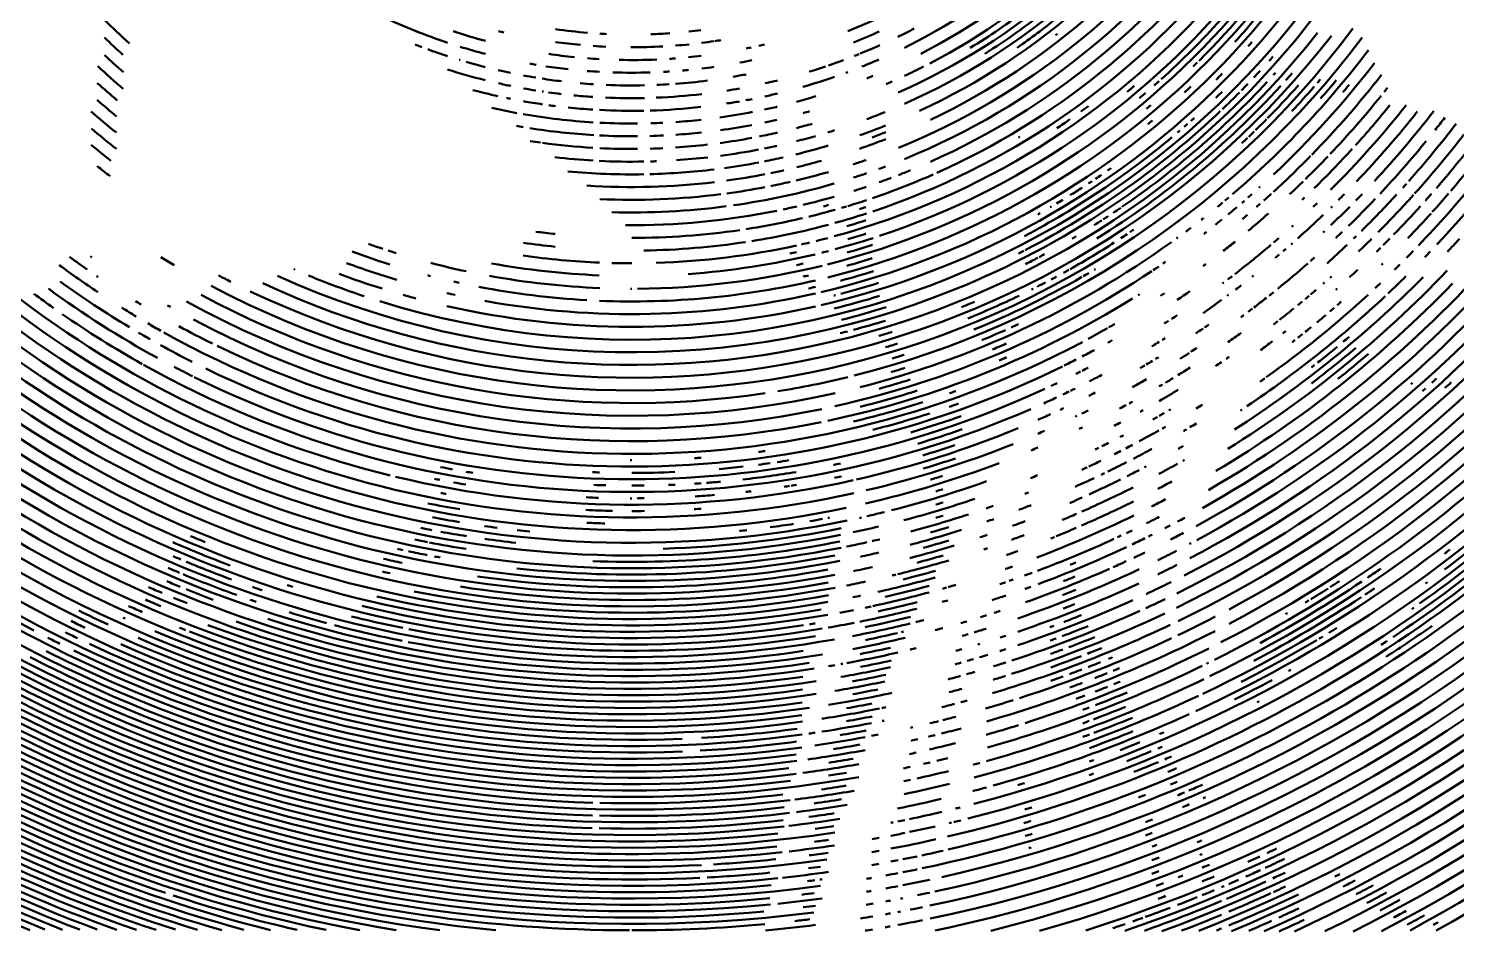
# Model space of a CAD drawing. Header units: millimetres. Extents: x -283 to 564, y -30 to 598.
# Drawn here: x 7.7 to 322.7, y -29.9 to 169.3 of the extents above; entities that cross this region are included whole.
import ezdxf

# ---------------------------------------------------------------- set-up
doc = ezdxf.new("R2010")
doc.units = ezdxf.units.MM
doc.layers.get('0').update_dxf_attribs({"lineweight": 50, "true_color": 0xffffff})

msp = doc.modelspace()

# ---------------------------------------------------------------- linework, layer by layer
for centre, radius, start, end in [((140.83, 287.84), 128.26, 291.8046, 360), ((140.83, 287.84), 145.08, 293.8983, 0.0011), ((140.83, 287.84), 136.67, 296.0967, 0.0061), ((140.83, 287.84), 147.89, 294.001, 0.0031), ((140.83, 287.84), 150.69, 294.8983, 0.0051), ((140.83, 287.84), 139.48, 297.1954, 359.997), ((140.83, 287.84), 142.28, 297.4996, 359.999), ((140.83, 287.84), 153.49, 295.404, 359.705), ((140.83, 287.84), 156.3, 292.1048, 357.6032), ((140.83, 287.84), 159.1, 292.1963, 357.2024), ((140.83, 287.84), 161.9, 294.0001, 354.2054), ((140.83, 287.84), 164.71, 294.1028, 352.4002), ((140.83, 287.84), 170.31, 285.1992, 351.2013), ((140.83, 287.84), 167.51, 288.4984, 351.0034), ((140.83, 287.84), 173.12, 288.4018, 351.0019), ((140.83, 287.84), 175.92, 284.2017, 347.2998), ((140.83, 287.84), 178.73, 284.0024, 346.5018), ((140.83, 287.84), 181.53, 283.2994, 344.8028), ((140.83, 287.84), 184.33, 283.1, 343.4004), ((140.83, 287.84), 187.14, 252.7028, 341.9981), ((140.83, 287.84), 189.94, 245.6996, 338.4023), ((140.83, 287.84), 177.32, 314.8985, 325.1994), ((140.83, 287.84), 174.52, 311.9981, 324.2014), ((140.83, 287.84), 180.13, 317.6031, 322.9018), ((140.83, 287.84), 143.68, 301.3054, 307.3036), ((140.83, 287.84), 146.48, 302.102, 308.7044), ((140.83, 287.84), 164.71, 225.001, 227.7035), ((140.83, 287.84), 128.26, 244.7034, 251.4961), ((140.83, 287.84), 149.29, 304.7003, 308.8968), ((140.83, 287.84), 167.51, 225.9988, 227.9012), ((140.83, 287.84), 198.35, 242.1023, 323.3012), ((140.83, 287.84), 195.55, 244.5006, 322.1017), ((140.83, 287.84), 192.74, 245.0022, 321.7024), ((140.83, 287.84), 125.46, 251.6956, 255.0975), ((140.83, 287.84), 122.65, 256.1036, 256.6967), ((140.83, 287.84), 119.85, 261.8973, 265.2993), ((140.83, 287.84), 119.85, 266.5979, 267.3029), ((140.83, 287.84), 119.85, 272.002, 274.0051), ((140.83, 287.84), 119.85, 275.9978, 277.2959), ((140.83, 287.84), 131.07, 291.8961, 294.6042), ((140.83, 287.84), 201.15, 284.1026, 323.2025), ((140.83, 287.84), 133.87, 296.005, 297.706), ((140.83, 287.84), 152.09, 307.9033, 308.1047), ((140.83, 287.84), 131.07, 248.5985, 249.3035), ((140.83, 287.84), 131.07, 249.8977, 251.9008), ((140.83, 287.84), 128.26, 252.8052, 255.4014), ((140.83, 287.84), 122.65, 262.1007, 264.697), ((140.83, 287.84), 122.65, 266.0061, 267.3042), ((140.83, 287.84), 122.65, 269.9008, 273.202), ((140.83, 287.84), 122.65, 274.4997, 275.8985), ((140.83, 287.84), 122.65, 277.1967, 278.506), ((140.83, 287.84), 122.65, 278.5951, 279.1994), ((140.83, 287.84), 125.46, 281.5957, 282.0992), ((140.83, 287.84), 125.46, 282.9048, 283.4979), ((140.83, 287.84), 133.87, 292.0994, 294.1025), ((140.83, 287.84), 332.92, 287.4998, 338.2994), ((140.83, 287.84), 338.53, 290.2008, 338.7008), ((140.83, 287.84), 341.33, 291.501, 339.1001), ((140.83, 287.84), 344.13, 292.5997, 339.298), ((140.83, 287.84), 203.96, 310.5033, 322.8017), ((140.83, 287.84), 182.93, 318.0019, 318.3991), ((140.83, 287.84), 346.94, 293.7012, 339.1993), ((140.83, 287.84), 360.95, 298.4003, 340.0992), ((140.83, 287.84), 173.12, 227.0999, 229.601), ((140.83, 287.84), 170.31, 226.9019, 228.7987), ((140.84, 287.83), 131.07, 253.0926, 253.1933), ((140.83, 287.84), 131.07, 253.8036, 255.706), ((140.83, 287.84), 128.26, 259.9004, 260.5047), ((140.83, 287.84), 128.26, 261.5004, 263.705), ((140.83, 287.84), 125.46, 261.5989, 264.1951), ((140.83, 287.84), 125.46, 265.5046, 266.702), ((140.83, 287.84), 125.46, 268.7053, 272.4989), ((140.83, 287.84), 125.46, 273.7969, 274.4012), ((140.83, 287.84), 125.46, 275.6994, 276.9975), ((140.83, 287.84), 128.26, 276.8981, 278.0955), ((140.83, 287.84), 128.26, 280.7035, 281.9009), ((140.83, 287.84), 133.87, 286.9969, 288.5972), ((140.83, 287.84), 133.87, 288.8992, 290.3987), ((140.83, 287.83), 133.87, 291.4967, 292.0002), ((140.83, 287.84), 136.67, 291.7996, 293.5005), ((140.83, 287.84), 142.28, 295.0044, 296.8956), ((140.83, 287.84), 321.71, 281.8012, 336.9988), ((140.83, 287.84), 327.31, 283.9986, 337.6015), ((140.83, 287.84), 330.12, 285.8024, 337.598), ((140.83, 287.84), 335.72, 288.9007, 338.3015), ((140.83, 287.84), 177.32, 314.2995, 314.7023), ((140.83, 287.84), 188.54, 318.2027, 318.6), ((140.83, 287.84), 206.76, 313.2022, 322.4008), ((140.83, 287.84), 349.74, 294.6992, 338.8992), ((140.83, 287.84), 352.54, 295.7, 339.0999), ((140.83, 287.84), 355.35, 296.6001, 339.4992), ((140.83, 287.84), 363.76, 299.1996, 340.0005), ((140.83, 287.84), 133.87, 252.3062, 255.9991), ((140.83, 287.84), 131.07, 257.0039, 258.2013), ((140.83, 287.84), 131.07, 259.4997, 260.6971), ((140.83, 287.84), 131.07, 261.3007, 263.2031), ((140.83, 287.84), 128.26, 265.5961, 266.8047), ((140.83, 287.84), 128.26, 268.1031, 271.796), ((140.83, 287.84), 128.26, 273.1059, 273.699), ((140.83, 287.84), 131.07, 274.204, 277.3038), ((140.83, 287.84), 128.26, 274.9961, 275.6004), ((140.83, 287.84), 131.07, 279.7985, 281.0966), ((140.83, 287.84), 133.87, 282.6998, 283.8972), ((140.83, 287.84), 136.67, 286.0029, 289.1027), ((140.84, 287.84), 136.67, 290.1961, 290.3976), ((140.83, 287.83), 139.48, 291.8031, 292.4074), ((140.83, 287.84), 142.28, 293.2029, 293.796), ((140.83, 287.84), 191.34, 304.4008, 317.1021), ((140.83, 287.84), 174.52, 311.2988, 311.8024), ((140.83, 287.84), 182.93, 314.8013, 315.4), ((140.83, 287.84), 188.54, 316.7025, 317.3012), ((140.83, 287.84), 191.34, 317.7011, 317.9025), ((140.83, 287.84), 194.14, 317.9993, 318.598), ((140.83, 287.84), 209.56, 315.6997, 322.1007), ((140.83, 287.84), 199.75, 319.2, 319.5021), ((140.83, 287.84), 202.56, 318.5984, 320.098), ((140.83, 287.84), 175.92, 227.902, 229.7988), ((140.83, 287.84), 136.67, 255.1057, 257.5005), ((140.83, 287.84), 133.87, 257.2971, 258.5057), ((140.83, 287.84), 133.87, 259.7029, 260.9003), ((140.84, 287.84), 133.87, 261.5026, 261.6033), ((140.83, 287.84), 133.87, 262.0969, 263.3055), ((140.83, 287.84), 133.87, 264.5035, 266.3052), ((140.83, 287.84), 131.07, 265.005, 266.3032), ((140.83, 287.84), 131.07, 267.5007, 271.2048), ((140.83, 287.84), 133.87, 272.3034, 276.6006), ((140.83, 287.84), 131.07, 272.4022, 273.5996), ((140.83, 287.84), 133.87, 278.9956, 280.2042), ((140.83, 287.84), 136.67, 282.3993, 283.5967), ((140.83, 287.84), 139.48, 285.0984, 286.9001), ((140.83, 287.84), 299.28, 284.5993, 334.0001), ((140.83, 287.84), 194.14, 301.9017, 317.5014), ((140.83, 287.84), 171.72, 309.5005, 310.1999), ((140.83, 287.84), 174.52, 309.8993, 310.498), ((140.83, 287.84), 180.13, 312.5998, 313.1985), ((140.83, 287.84), 296.47, 294.8031, 333.3994), ((140.83, 287.84), 293.67, 295.3997, 333.1008), ((140.83, 287.83), 185.73, 313.9041, 314.5028), ((140.83, 287.84), 188.54, 313.6983, 315.2985), ((140.83, 287.84), 188.54, 315.4995, 316.0982), ((140.83, 287.84), 196.95, 315.3995, 318.2979), ((140.83, 287.84), 199.75, 316.8003, 318.8985), ((140.83, 287.84), 212.37, 316.5019, 321.1012), ((140.83, 287.83), 205.36, 319.7987, 320.403), ((140.83, 287.84), 212.37, 321.4033, 321.6999), ((140.83, 287.84), 178.73, 228.6986, 230.5003), ((140.83, 287.84), 139.48, 257.2, 259.5053), ((140.83, 287.84), 136.67, 258.3075, 258.6991), ((140.83, 287.84), 136.67, 259.9064, 261.6969), ((140.83, 287.84), 136.67, 262.3012, 262.9055), ((140.83, 287.84), 136.67, 264.1026, 266.3966), ((140.83, 287.84), 136.67, 267.0013, 271.0971), ((140.83, 287.84), 133.87, 267.5026, 271.1955), ((140.83, 287.84), 136.67, 271.7014, 276.4014), ((140.83, 287.84), 136.67, 278.7968, 280.0054), ((140.83, 287.84), 136.67, 280.5966, 281.2009), ((140.83, 287.84), 139.48, 282.0991, 283.2965), ((140.83, 287.84), 313.29, 282.6008, 334.402), ((140.83, 287.84), 168.91, 305.9006, 306.6), ((140.83, 287.84), 177.32, 309.8007, 310.198), ((140.83, 287.84), 217.97, 315.0008, 321.6033), ((140.83, 287.84), 215.17, 317.9028, 321.0026), ((140.83, 287.84), 181.53, 228.902, 231.2017), ((140.83, 287.84), 139.48, 260.0986, 266.4996), ((140.83, 287.84), 139.48, 267.1039, 270.5059), ((140.83, 287.84), 139.48, 271.7025, 272.7992), ((140.83, 287.84), 139.48, 273.9971, 276.3024), ((140.83, 287.84), 139.48, 278.0035, 281.0025), ((140.83, 287.84), 142.28, 281.9003, 282.997), ((140.83, 287.84), 145.08, 284.4987, 285.8975), ((140.83, 287.84), 142.28, 285.4029, 285.996), ((140.83, 287.84), 147.89, 290.4986, 292.1996), ((140.83, 287.84), 316.1, 282.2, 334.0012), ((140.83, 287.84), 302.08, 284.1985, 333.0006), ((140.83, 287.84), 188.54, 297.399, 313.5023), ((140.83, 287.84), 168.91, 303.702, 304.8994), ((140.83, 287.83), 180.13, 309.1998, 309.6026), ((140.84, 287.84), 185.73, 310.9974, 311.2996), ((140.83, 287.83), 185.73, 311.6049, 311.9015), ((140.83, 287.84), 196.95, 314.3026, 315.2985), ((140.83, 287.84), 220.78, 316.4016, 321.7004), ((140.83, 287.84), 223.58, 317.1032, 322.3012), ((140.83, 287.84), 229.19, 318.3997, 322.501), ((140.83, 287.84), 226.39, 321.5035, 322.3987), ((140.83, 287.84), 184.33, 229.6983, 231.9028), ((140.83, 287.84), 142.28, 259.6982, 260.3025), ((140.83, 287.84), 142.28, 260.8952, 266.6024), ((140.83, 287.84), 142.28, 267.1059, 270.4967), ((140.83, 287.84), 142.28, 271.6045, 272.8019), ((140.83, 287.84), 142.28, 273.8984, 276.2037), ((140.83, 287.84), 145.08, 277.7056, 280.5033), ((140.83, 287.84), 142.28, 277.9051, 280.7028), ((140.83, 287.84), 145.08, 281.1964, 282.7967), ((140.83, 287.84), 147.89, 284.1983, 285.8992), ((140.83, 287.84), 147.89, 286.9958, 287.6001), ((140.83, 287.84), 153.49, 289.1033, 291.3974), ((140.83, 287.84), 150.69, 289.5043, 291.7984), ((140.83, 287.84), 152.09, 290.4008, 291.5982), ((140.83, 287.84), 318.9, 281.8999, 333.9976), ((140.83, 287.83), 166.11, 300.9033, 301.004), ((140.83, 287.84), 185.73, 297.7998, 309.9024), ((140.84, 287.84), 185.73, 310.3985, 310.5999), ((140.83, 287.84), 196.95, 313.0994, 313.5974), ((140.83, 287.84), 196.95, 313.6978, 314.2014), ((140.83, 287.84), 231.99, 318.0996, 322.3016), ((140.83, 287.84), 243.21, 316.8992, 324.5983), ((140.83, 287.84), 187.14, 230.4001, 232.1011), ((140.83, 287.84), 145.08, 261.098, 262.0045), ((140.83, 287.84), 145.08, 262.1953, 266.6044), ((140.83, 287.84), 145.08, 267.1977, 270.4989), ((140.83, 287.84), 145.08, 271.5951, 272.7029), ((140.83, 287.84), 145.08, 273.8001, 276.5977), ((140.83, 287.84), 147.89, 277.5959, 280.8971), ((140.83, 287.84), 147.89, 281.401, 282.4977), ((140.83, 287.84), 150.69, 283.8982, 286.6958), ((140.83, 287.84), 288.06, 296.4979, 330.0025), ((140.83, 287.84), 215.17, 314.4002, 317.6007), ((140.83, 287.84), 226.39, 316.8031, 320.703), ((140.83, 287.84), 234.8, 319.1034, 322.2032), ((140.83, 287.84), 189.94, 231.5991, 232.7013), ((140.83, 287.84), 147.89, 263.4059, 266.696), ((140.83, 287.84), 147.89, 267.1997, 271.0044), ((140.83, 287.84), 147.89, 271.5965, 272.1001), ((140.83, 287.84), 147.89, 273.8018, 276.4987), ((140.83, 287.84), 150.69, 277.7992, 280.6976), ((140.83, 287.84), 150.69, 281.2014, 282.8017), ((140.83, 287.84), 153.49, 283.6984, 285.8023), ((140.83, 287.84), 156.3, 288.1991, 289.2957), ((140.83, 287.84), 159.1, 290.0024, 290.5955), ((140.83, 287.84), 209.56, 312.4993, 315.5991), ((140.83, 287.84), 212.37, 314.3983, 316.3007), ((140.83, 287.84), 237.6, 319.5026, 321.1028), ((140.83, 287.84), 150.69, 264.6053, 270.9952), ((140.83, 287.84), 150.69, 271.4988, 276.9038), ((140.83, 287.84), 153.49, 277.8012, 281.0017), ((140.83, 287.84), 153.49, 281.5048, 282.6014), ((140.83, 287.84), 156.3, 281.3058, 282.906), ((140.83, 287.84), 156.3, 283.3985, 286.0955), ((140.83, 287.84), 159.1, 287.8993, 288.996), ((140.83, 287.84), 164.71, 288.7985, 293.8007), ((140.83, 287.84), 161.9, 289.7023, 290.6983), ((140.83, 287.84), 161.9, 291.3036, 292.2996), ((140.84, 287.84), 182.93, 303.3967, 303.6988), ((140.83, 287.84), 182.93, 304.0021, 304.5001), ((140.83, 287.83), 182.93, 304.9999, 305.3021), ((140.83, 287.84), 212.37, 313.0997, 314.202), ((140.83, 287.84), 240.4, 316.1979, 320.8028), ((140.83, 287.84), 153.49, 266.2972, 276.8052), ((140.83, 287.84), 156.3, 267.3959, 277.1989), ((140.83, 287.84), 156.3, 277.7025, 280.8023), ((140.83, 287.84), 159.1, 278.0962, 286.2989), ((140.83, 287.84), 161.9, 287.5988, 288.606), ((140.83, 287.84), 182.93, 301.8994, 302.901), ((140.83, 287.84), 206.76, 311.0981, 311.4002), ((140.83, 287.83), 206.76, 312.001, 312.1017), ((140.83, 287.84), 209.56, 311.6987, 312.303), ((140.83, 287.84), 220.78, 314.9018, 315.3998), ((140.83, 287.83), 223.58, 315.5985, 316.102), ((140.83, 287.84), 229.19, 314.6005, 317.3982), ((140.83, 287.84), 231.99, 315.2013, 317.999), ((140.83, 287.83), 229.19, 317.9024, 318.199), ((140.83, 287.84), 234.8, 318.2021, 318.7), ((140.83, 287.84), 237.6, 318.0032, 319.3013), ((140.83, 287.84), 159.1, 268.4051, 277.503), ((140.83, 287.84), 161.9, 281.903, 282.9997), ((140.83, 287.84), 161.9, 283.5031, 285.9986), ((140.83, 287.84), 164.71, 283.7009, 285.7991), ((140.83, 287.84), 163.31, 284.9992, 285.4021), ((140.84, 287.84), 164.71, 286.301, 286.6983), ((140.83, 287.84), 164.71, 286.801, 288.3006), ((140.83, 287.84), 166.11, 287.6029, 288.1009), ((140.84, 287.84), 182.93, 300.2975, 300.3982), ((140.83, 287.84), 182.93, 300.8012, 301.2992), ((140.83, 287.84), 191.34, 303.7015, 304.3002), ((140.83, 287.83), 203.96, 309.3009, 309.7037), ((140.83, 287.83), 203.96, 309.9007, 310.2029), ((140.83, 287.84), 206.76, 309.4979, 310.2029), ((140.83, 287.83), 206.76, 310.6012, 310.8026), ((140.83, 287.84), 209.56, 311.0997, 311.4019), ((140.83, 287.84), 215.17, 313.3984, 313.5998), ((140.83, 287.83), 217.97, 313.6026, 313.8992), ((140.82, 287.82), 220.78, 314.3022, 314.403), ((140.83, 287.84), 223.58, 313.6007, 315.1002), ((140.83, 287.84), 226.39, 314.3019, 316.4001), ((140.83, 287.84), 234.8, 315.7012, 317.7995), ((140.83, 287.84), 161.9, 269.5039, 281.3995), ((140.83, 287.84), 164.71, 278.7997, 283.2032), ((140.83, 287.84), 167.51, 279.0983, 285.0013), ((140.83, 287.84), 167.51, 285.4993, 288.0004), ((140.83, 287.84), 168.91, 286.3006, 287.8002), ((140.83, 287.84), 182.93, 299.3032, 299.499), ((140.83, 287.84), 191.34, 302.2023, 302.801), ((140.83, 287.84), 191.34, 302.9011, 303.2984), ((140.83, 287.83), 203.96, 308.0035, 308.1993), ((140.83, 287.84), 206.76, 308.5026, 309.0006), ((140.83, 287.83), 209.56, 309.9988, 310.4016), ((140.83, 287.84), 212.37, 309.7987, 311.399), ((140.83, 287.84), 220.78, 311.7018, 313.6993), ((140.83, 287.84), 237.6, 316.1006, 317.9023), ((140.83, 287.84), 164.71, 262.6014, 264.101), ((140.83, 287.84), 164.71, 269.9983, 278.3017), ((140.83, 287.84), 170.31, 283.8003, 284.7011), ((140.83, 287.84), 173.12, 284.9999, 287.8982), ((140.83, 287.84), 171.72, 286.1015, 287.5003), ((140.83, 287.83), 191.34, 300.5019, 300.8041), ((140.83, 287.84), 196.95, 303.2012, 303.6992), ((140.84, 287.84), 196.95, 303.899, 304.2012), ((140.83, 287.83), 203.96, 306.1016, 306.2023), ((140.83, 287.83), 203.96, 306.7997, 307.2026), ((140.83, 287.83), 206.76, 307.6028, 307.8042), ((140.83, 287.84), 217.97, 310.5017, 310.899), ((140.82, 287.83), 217.97, 311.9039, 312.0047), ((140.84, 287.84), 223.58, 313.0002, 313.1009), ((140.83, 287.84), 226.39, 313.3001, 313.7981), ((140.82, 287.83), 229.19, 314.0044, 314.2058), ((140.83, 287.84), 231.99, 313.7017, 314.7033), ((140.83, 287.84), 234.8, 314.9013, 315.3993), ((140.83, 287.84), 246.01, 317.0018, 317.9026), ((140.83, 287.84), 178.73, 249.7984, 252.6016), ((140.83, 287.84), 175.92, 250.7025, 251.7992), ((140.83, 287.84), 175.92, 252.2018, 252.8005), ((140.83, 287.84), 167.51, 261.8035, 264.1983), ((140.83, 287.84), 167.51, 270.9013, 278.6004), ((140.83, 287.84), 170.31, 271.7985, 282.3008), ((140.83, 287.84), 171.72, 281.7028, 282.2008), ((140.83, 287.84), 170.31, 282.6982, 283.3025), ((140.83, 287.84), 173.12, 283.9978, 284.5013), ((140.83, 287.84), 174.52, 285.801, 287.7034), ((140.83, 287.84), 203.96, 284.3005, 305.7025), ((140.84, 287.84), 188.54, 296.8997, 297.2969), ((140.83, 287.84), 196.95, 299.4027, 302.6983), ((140.83, 287.84), 212.37, 307.902, 308.8029), ((140.83, 287.84), 217.97, 307.5983, 310.3008), ((140.83, 287.84), 220.78, 310.5989, 310.8003), ((140.84, 287.84), 220.78, 311.1957, 311.2964), ((140.83, 287.84), 229.19, 311.9988, 313.4983), ((140.83, 287.83), 234.8, 314.4039, 314.7004), ((140.83, 287.84), 240.4, 315.3026, 315.8006), ((140.83, 287.84), 243.21, 315.9987, 316.4015), ((140.83, 287.84), 212.37, 233.5014, 236.299), ((140.83, 287.84), 209.56, 233.7006, 234.9988), ((140.82, 287.84), 206.76, 234.7033, 234.804), ((140.83, 287.84), 198.35, 238.3977, 239.3992), ((140.83, 287.84), 181.53, 249.6998, 253.3983), ((140.83, 287.84), 175.92, 255.4029, 257.9991), ((140.83, 287.84), 173.12, 259.6979, 267.5984), ((140.83, 287.84), 170.31, 261.9003, 267.6019), ((140.83, 287.84), 170.31, 268.5029, 270.0025), ((140.83, 287.84), 175.92, 270.3982, 283.7989), ((140.83, 287.84), 173.12, 274.1001, 283.5002), ((140.83, 287.84), 174.52, 282.0006, 282.4985), ((140.83, 287.84), 177.32, 285.5007, 287.4031), ((140.83, 287.84), 191.34, 296.9979, 297.8987), ((140.83, 287.84), 191.34, 297.9999, 298.4028), ((140.83, 287.84), 206.76, 303.8025, 304.1998), ((140.83, 287.84), 206.76, 304.5021, 304.7035), ((140.83, 287.83), 212.37, 306.4039, 306.5998), ((140.83, 287.84), 254.42, 299.9984, 317.8978), ((140.83, 287.84), 220.78, 310.0006, 310.3027), ((140.83, 287.84), 226.39, 309.0033, 311.2023), ((140.83, 287.83), 226.39, 311.3989, 311.701), ((140.83, 287.83), 237.6, 314.1046, 314.1997), ((140.83, 287.84), 240.4, 314.4021, 314.7994), ((140.83, 287.84), 215.17, 234.1021, 238.998), ((140.83, 287.84), 209.56, 235.7003, 235.801), ((140.83, 287.84), 195.55, 242.201, 243.1019), ((140.83, 287.84), 187.14, 246.5025, 246.5977), ((140.83, 287.84), 187.14, 247.5999, 251.6005), ((140.83, 287.84), 184.33, 249.5003, 252.6001), ((140.84, 287.83), 178.73, 255.3976, 255.5991), ((140.83, 287.84), 178.73, 257.3009, 257.6982), ((140.83, 287.84), 175.92, 259.7, 267.7012), ((140.83, 287.84), 178.73, 267.7033, 283.1015), ((140.83, 287.84), 177.32, 282.3003, 282.7032), ((140.83, 287.84), 206.76, 282.5008, 303.7014), ((140.83, 287.84), 180.13, 284.7978, 287.1981), ((140.83, 287.84), 199.75, 292.198, 299.802), ((140.83, 287.84), 196.95, 297.9984, 298.4012), ((140.83, 287.83), 196.95, 298.8998, 299.3026), ((140.83, 287.84), 199.75, 299.9025, 300.2997), ((140.84, 287.84), 199.75, 300.6994, 300.7945), ((140.83, 287.84), 260.03, 298.5981, 318.6013), ((140.83, 287.84), 262.83, 298.298, 318.7992), ((140.83, 287.84), 257.22, 299.3011, 318.1013), ((140.83, 287.84), 248.81, 301.9024, 316.2991), ((140.83, 287.83), 217.97, 307.1009, 307.4031), ((140.83, 287.84), 246.01, 302.7005, 315.2003), ((140.85, 287.85), 220.78, 308.2939, 308.3946), ((140.83, 287.83), 231.99, 311.5985, 311.6992), ((140.83, 287.84), 234.8, 312.3999, 312.9986), ((140.83, 287.84), 243.21, 313.3012, 314.5994), ((140.83, 287.84), 274.05, 220.3022, 277.9002), ((140.83, 287.84), 234.8, 229.0023, 281.3015), ((140.83, 287.84), 231.99, 229.3024, 281.803), ((140.83, 287.84), 229.19, 230.1005, 281.9017), ((140.83, 287.84), 226.39, 230.7979, 282.4983), ((140.83, 287.84), 223.58, 232.4017, 256.1984), ((140.83, 287.84), 220.78, 233.3002, 234.6991), ((140.83, 287.84), 217.97, 233.8019, 241.2996), ((140.83, 287.84), 201.15, 241.8022, 278.401), ((140.83, 287.84), 184.33, 254.0995, 255.0004), ((140.83, 287.84), 181.53, 257.0021, 257.6008), ((140.83, 287.84), 178.73, 259.1033, 266.8024), ((140.83, 287.84), 181.53, 259.6984, 282.9021), ((140.83, 287.84), 175.92, 269.9021, 270.0028), ((140.83, 287.84), 180.13, 282.499, 283.0026), ((140.84, 287.84), 182.93, 284.0969, 284.1976), ((140.83, 287.84), 185.73, 283.9011, 287.1016), ((140.83, 287.84), 182.93, 284.5985, 287.301), ((140.83, 287.84), 196.95, 292.1009, 295.6986), ((140.83, 287.83), 196.95, 296.6002, 296.7009), ((140.83, 287.84), 196.95, 297.0013, 297.6), ((140.82, 287.83), 209.56, 302.202, 302.3027), ((140.83, 287.84), 212.37, 303.3024, 303.599), ((140.83, 287.84), 271.24, 296.301, 319.4991), ((140.83, 287.84), 215.17, 303.9986, 304.8995), ((140.83, 287.84), 268.44, 296.9984, 319.402), ((140.83, 287.84), 265.63, 297.6007, 318.9019), ((140.83, 287.84), 251.62, 300.8021, 315.999), ((140.82, 287.83), 217.97, 306.7057, 306.8009), ((140.82, 287.83), 220.78, 306.5012, 306.6019), ((140.83, 287.83), 220.78, 307.103, 307.5002), ((140.83, 287.84), 243.21, 303.9014, 313.1), ((140.83, 287.84), 240.4, 305.6004, 312.4994), ((140.83, 287.83), 226.39, 308.3997, 308.7019), ((140.83, 287.83), 231.99, 309.8033, 310.0999), ((140.83, 287.84), 231.99, 310.1994, 310.6023), ((140.83, 287.83), 231.99, 311.1006, 311.2013), ((140.83, 287.83), 234.8, 311.3993, 311.5), ((140.83, 287.84), 240.4, 313.0022, 313.3995), ((140.83, 287.84), 260.03, 223.8003, 279.3), ((140.83, 287.84), 246.01, 226.4982, 280.4983), ((140.83, 287.84), 212.37, 237.9996, 239.0012), ((140.83, 287.84), 209.56, 238.5013, 238.8986), ((140.83, 287.84), 206.76, 240.3025, 240.5039), ((140.83, 287.84), 203.96, 241.2, 282.7002), ((140.83, 287.84), 184.33, 257.1994, 282.7028), ((140.83, 287.84), 209.56, 281.8986, 301.801), ((140.83, 287.84), 188.54, 284.1999, 287.2997), ((140.83, 287.84), 194.14, 291.9983, 292.8991), ((140.83, 287.84), 274.05, 296.0009, 319.6019), ((140.83, 287.84), 276.85, 295.8015, 319.699), ((140.83, 287.84), 220.78, 304.8028, 306.1009), ((140.83, 287.84), 279.65, 298.1033, 319.8018), ((140.83, 287.84), 226.39, 306.8983, 307.2004), ((140.83, 287.84), 226.39, 307.3023, 308.2032), ((140.83, 287.84), 231.99, 308.0003, 309.0018), ((140.83, 287.84), 231.99, 309.2982, 309.6003), ((140.83, 287.84), 237.6, 310.3989, 310.701), ((140.83, 287.84), 237.6, 310.9024, 311.199), ((140.83, 287.84), 220.78, 235.2979, 240.703), ((140.83, 287.84), 212.37, 239.8018, 240.7026), ((140.83, 287.84), 206.76, 242.1028, 281.7007), ((140.83, 287.84), 191.34, 284.8003, 286.9992), ((140.83, 287.83), 202.56, 294.3999, 294.9034), ((140.83, 287.84), 212.37, 299.6982, 300.1011), ((140.83, 287.84), 217.97, 302.6011, 302.8977), ((140.84, 287.84), 217.97, 303.0983, 303.5012), ((140.83, 287.83), 223.58, 304.4031, 304.6996), ((140.83, 287.84), 285.26, 297.1002, 320.1024), ((140.83, 287.84), 282.46, 297.8031, 319.9997), ((140.83, 287.84), 226.39, 306.4015, 306.6029), ((140.83, 287.83), 231.99, 307.6039, 307.9004), ((140.83, 287.83), 237.6, 309.4988, 310.1031), ((140.83, 287.84), 313.29, 216.5988, 275.6011), ((140.83, 287.84), 296.47, 219.0988, 276.5009), ((140.83, 287.84), 215.17, 239.6023, 240.4025), ((140.83, 287.84), 212.37, 240.8983, 297.9032), ((140.83, 287.84), 209.56, 241.5009, 243.8005), ((140.83, 287.84), 191.34, 283.8993, 284.4029), ((140.83, 287.84), 194.14, 286.302, 287.2029), ((140.83, 287.84), 202.56, 292.4014, 294.0017), ((140.83, 287.84), 212.37, 298.3009, 299.599), ((140.84, 287.84), 220.78, 301.9977, 302.1992), ((140.83, 287.84), 223.58, 303.8035, 304.3015), ((140.83, 287.84), 290.87, 296.002, 320.0002), ((140.83, 287.84), 229.19, 304.9989, 305.8998), ((140.83, 287.84), 234.8, 307.6999, 307.9013), ((140.83, 287.84), 237.6, 308.2002, 308.5024), ((140.83, 287.83), 237.6, 308.6985, 309.1014), ((140.83, 287.84), 244.61, 309.9006, 310.2979), ((140.83, 287.84), 321.71, 215.7992, 260.7014), ((140.83, 287.84), 318.9, 216.2, 264.5992), ((140.83, 287.84), 316.1, 216.6008, 277.2985), ((140.83, 287.84), 304.88, 218.5006, 278.1017), ((140.83, 287.84), 302.08, 218.5993, 276.2979), ((140.83, 287.84), 299.28, 218.698, 278.6012), ((140.83, 287.84), 215.17, 241.1018, 243.2001), ((140.83, 287.84), 209.56, 244.1024, 281.5013), ((140.83, 287.84), 196.95, 286.5002, 287.3003), ((140.83, 287.84), 205.36, 292.8004, 293.7013), ((140.83, 287.84), 215.17, 297.5028, 298.3029), ((140.83, 287.83), 215.17, 299.2044, 299.5009), ((140.83, 287.84), 220.78, 301.3001, 301.7981), ((140.83, 287.84), 226.39, 302.2998, 302.8985), ((140.83, 287.84), 226.39, 302.9996, 303.4025), ((140.83, 287.84), 234.8, 306.2003, 307.0004), ((140.83, 287.84), 237.6, 307.803, 307.9989), ((140.83, 287.84), 247.41, 307.3007, 310.199), ((140.83, 287.84), 244.61, 308.1996, 309.5033), ((140.83, 287.84), 324.51, 216.0978, 258.0009), ((140.83, 287.84), 310.49, 218.0011, 277.7029), ((140.83, 287.84), 307.69, 218.402, 275.9999), ((140.83, 287.84), 243.21, 232.3992, 280.6026), ((140.83, 287.84), 220.78, 240.7982, 293.5002), ((140.83, 287.84), 217.97, 242.4019, 243.5993), ((140.83, 287.84), 215.17, 244.1009, 296.1986), ((140.83, 287.84), 199.75, 286.7031, 287.4977), ((140.83, 287.84), 208.16, 292.8974, 293.4009), ((140.83, 287.84), 215.17, 296.2992, 297.0994), ((140.83, 287.84), 223.58, 300.099, 300.4011), ((140.83, 287.83), 223.58, 300.503, 300.9002), ((140.83, 287.84), 223.58, 301.1004, 301.3018), ((140.83, 287.83), 229.19, 301.6985, 302.4986), ((140.83, 287.84), 231.99, 303.7032, 304.1004), ((140.83, 287.84), 231.99, 304.4023, 304.5981), ((140.82, 287.83), 244.61, 307.8046, 308.0004), ((140.83, 287.84), 250.22, 308.5002, 310.4978), ((140.83, 287.84), 338.53, 215.2015, 249.6014), ((140.83, 287.84), 288.06, 222.7016, 280.003), ((140.83, 287.84), 285.26, 222.8003, 277.2984), ((140.83, 287.84), 240.4, 234.4002, 280.9978), ((140.83, 287.84), 237.6, 235.0025, 281.2028), ((140.83, 287.84), 217.97, 243.7001, 294.7011), ((140.83, 287.84), 201.15, 279.2011, 283.6997), ((140.83, 287.84), 205.36, 285.3981, 287.4012), ((140.83, 287.84), 202.56, 286.4036, 287.2988), ((140.83, 287.84), 217.97, 296.6981, 297.0003), ((140.83, 287.84), 217.97, 297.1018, 297.4991), ((140.83, 287.84), 220.78, 297.1986, 297.9987), ((140.83, 287.84), 226.39, 299.2003, 300.1012), ((140.83, 287.84), 229.19, 300.9026, 301.4005), ((140.83, 287.84), 240.4, 305.2035, 305.5), ((140.83, 287.84), 264.23, 311.9002, 312.1968), ((140.83, 287.84), 344.13, 214.8979, 247.3002), ((140.83, 287.84), 341.33, 215.5001, 248.4004), ((140.83, 287.84), 335.72, 216.3018, 250.9982), ((140.83, 287.84), 290.87, 223.3024, 276.8997), ((140.83, 287.84), 251.62, 232.1983, 279.8981), ((140.83, 287.84), 248.81, 232.3025, 280.0024), ((140.83, 287.84), 208.16, 284.0014, 287.5991), ((140.83, 287.84), 210.97, 289.4027, 289.7999), ((140.83, 287.84), 217.97, 295.0984, 295.5012), ((140.83, 287.84), 220.78, 295.5028, 295.9001), ((140.83, 287.83), 220.78, 296.0023, 296.2989), ((140.83, 287.84), 223.58, 296.7973, 297.2002), ((140.83, 287.84), 229.19, 300.4999, 300.7013), ((140.83, 287.84), 231.99, 300.0996, 301.3025), ((140.83, 287.83), 261.43, 311.0998, 311.2005), ((140.83, 287.84), 264.23, 311.3017, 311.4976), ((140.83, 287.84), 267.04, 312.1992, 312.6021), ((140.83, 287.84), 210.97, 283.3991, 287.7019), ((140.83, 287.84), 213.77, 289.1031, 289.7018), ((140.83, 287.84), 220.78, 294.3003, 295.1004), ((140.83, 287.84), 223.58, 295.0014, 295.2028), ((140.84, 287.84), 226.39, 295.9987, 296.4015), ((140.83, 287.84), 229.19, 297.9984, 298.4012), ((140.83, 287.83), 229.19, 298.5994, 298.8008), ((140.83, 287.84), 231.99, 298.9024, 299.0982), ((140.81, 287.83), 234.8, 300.3081, 300.4032), ((140.83, 287.84), 237.6, 301.6029, 302.0001), ((140.82, 287.83), 243.21, 303.5014, 303.6021), ((140.83, 287.84), 257.22, 232.3982, 280.0029), ((140.83, 287.84), 254.42, 233.4033, 279.5029), ((140.83, 287.84), 213.77, 284.4028, 287.8998), ((140.83, 287.84), 216.57, 286.503, 289.6028), ((140.83, 287.84), 304.88, 283.199, 317.6995), ((140.83, 287.84), 223.58, 293.6031, 294.4032), ((140.83, 287.84), 226.39, 295.6028, 295.7035), ((140.83, 287.83), 231.99, 297.3028, 297.7001), ((140.83, 287.84), 234.8, 299.3016, 299.5982), ((140.83, 287.84), 234.8, 299.6985, 300.0006), ((140.83, 287.83), 240.4, 300.8004, 301.2032), ((140.83, 287.84), 223.58, 282.7984, 292.3999), ((140.83, 287.84), 219.38, 286.7009, 289.3979), ((140.83, 287.84), 310.49, 281.8994, 317.8995), ((140.83, 287.84), 307.69, 283.1003, 317.7016), ((140.83, 287.84), 226.39, 293.3028, 293.7001), ((140.83, 287.84), 229.19, 295.4984, 295.6998), ((140.84, 287.84), 234.8, 297.2957, 297.4971), ((140.83, 287.84), 237.6, 298.1007, 299.2981), ((140.83, 287.84), 237.6, 299.4996, 299.7011), ((140.83, 287.83), 240.4, 300.4029, 300.5987), ((140.83, 287.84), 293.67, 225.4026, 276.801), ((140.83, 287.84), 268.44, 232.1993, 278.7018), ((140.83, 287.84), 265.63, 232.4994, 278.8005), ((140.83, 287.84), 262.83, 232.9003, 278.7984), ((140.83, 287.84), 213.77, 277.499, 277.9019), ((140.83, 287.84), 226.39, 283.2034, 291.8033), ((140.83, 287.84), 222.18, 286.7981, 288.7005), ((140.84, 287.84), 229.19, 292.5987, 293.0016), ((140.84, 287.84), 234.8, 295.7978, 295.9992), ((140.83, 287.84), 234.8, 296.2015, 296.5987), ((140.83, 287.84), 237.6, 296.6006, 296.9979), ((140.83, 287.83), 237.6, 297.3013, 297.7041), ((140.83, 287.84), 240.4, 297.4031, 298.4997), ((140.83, 287.84), 243.21, 299.6986, 300.0007), ((140.83, 287.84), 282.46, 229.6021, 277.4027), ((140.83, 287.84), 279.65, 230.2995, 277.7028), ((140.83, 287.84), 276.85, 230.4989, 277.8015), ((140.83, 287.84), 271.24, 232, 278.301), ((140.83, 287.84), 219.38, 258.8982, 259.6032), ((140.84, 287.84), 213.77, 269.8975, 269.9982), ((140.83, 287.84), 213.77, 273.6989, 274.1017), ((140.83, 287.84), 216.57, 275.1, 276.4988), ((140.83, 287.84), 216.57, 277.3996, 278.099), ((140.83, 287.84), 216.57, 278.5014, 279.2008), ((140.83, 287.84), 219.38, 281.6984, 282.1013), ((140.83, 287.84), 229.19, 282.9983, 290.7031), ((140.83, 287.84), 224.98, 286.5986, 288.501), ((140.83, 287.84), 237.6, 294.6991, 295.0012), ((140.83, 287.84), 237.6, 295.1011, 295.8006), ((140.83, 287.84), 240.4, 295.8978, 297), ((140.82, 287.83), 243.21, 297.7044, 297.8051), ((140.83, 287.84), 246.01, 298.2019, 299.2986), ((140.83, 287.84), 246.01, 299.6009, 299.7017), ((140.83, 287.84), 332.92, 220.899, 252.4005), ((140.83, 287.84), 330.12, 221.2999, 254.0995), ((140.83, 287.84), 327.31, 221.7007, 255.8991), ((140.83, 287.84), 223.58, 256.5006, 282.6026), ((140.83, 287.84), 222.18, 258.6977, 258.9999), ((140.84, 287.84), 219.38, 260.4018, 260.7991), ((140.83, 287.84), 216.57, 267.7034, 268.1007), ((140.83, 287.84), 216.57, 270.0025, 272.498), ((140.83, 287.84), 219.38, 274.3017, 275.1018), ((140.83, 287.84), 219.38, 276.4001, 279.4999), ((140.83, 287.84), 222.18, 281.6005, 282.0034), ((140.83, 287.84), 231.99, 284.2986, 289.6981), ((140.83, 287.84), 227.79, 286.8024, 287.5018), ((140.83, 287.84), 324.51, 281.8984, 317.8985), ((140.83, 287.83), 234.8, 292.0006, 292.4034), ((140.83, 287.84), 240.4, 294.001, 295.0976), ((140.83, 287.84), 243.21, 294.5014, 296.3031), ((140.83, 287.83), 240.4, 295.502, 295.7034), ((140.83, 287.84), 243.21, 296.6998, 297.3992), ((140.83, 287.84), 248.81, 297.8016, 298.6017), ((140.83, 287.84), 303.48, 303.5984, 314.4029), ((140.83, 287.84), 224.98, 259.1982, 259.5003), ((140.83, 287.84), 222.18, 259.8009, 260.5004), ((140.83, 287.84), 219.38, 267.8002, 268.4996), ((140.83, 287.84), 219.38, 269.999, 270.6984), ((140.83, 287.84), 219.38, 272.1031, 272.5003), ((140.83, 287.84), 219.38, 273.6023, 273.9995), ((140.83, 287.84), 222.18, 273.5984, 274.7007), ((140.83, 287.84), 222.18, 276.5041, 276.8006), ((140.84, 287.84), 222.18, 278.7002, 278.9967), ((140.83, 287.84), 222.18, 279.1001, 279.4022), ((140.83, 287.84), 230.59, 286.8996, 287.3025), ((140.83, 287.84), 237.6, 291.4031, 291.5989), ((140.83, 287.84), 246.01, 293.7983, 296.7022), ((140.83, 287.84), 300.68, 305.3029, 313.1027), ((140.83, 287.84), 227.79, 258.6021, 260.3982), ((140.83, 287.84), 224.98, 267.4013, 268.9008), ((140.83, 287.84), 222.18, 267.3994, 268.0989), ((140.83, 287.84), 222.18, 269.8995, 270.0002), ((140.83, 287.84), 222.18, 270.3026, 270.6998), ((140.83, 287.84), 224.98, 273.4996, 273.9025), ((140.83, 287.84), 234.8, 284.7986, 288.7992), ((140.83, 287.84), 233.39, 286.7003, 287.1031), ((140.83, 287.84), 237.6, 289.1991, 289.6019), ((140.83, 287.84), 240.4, 290.8006, 291.5), ((140.83, 287.84), 243.21, 293.3993, 294.0987), ((140.83, 287.84), 248.81, 293.4982, 296.4022), ((140.83, 287.84), 251.62, 297.0975, 297.8976), ((140.83, 287.84), 230.59, 259.0014, 260.5009), ((140.83, 287.84), 227.79, 267.4982, 268.4998), ((140.83, 287.84), 224.98, 270.0028, 270.7022), ((140.83, 287.84), 230.59, 277.6002, 278.8983), ((140.83, 287.84), 230.59, 279.7989, 280.4983), ((140.85, 287.84), 230.59, 280.7959, 280.8966), ((140.83, 287.84), 231.99, 282.5031, 282.6039), ((140.83, 287.84), 231.99, 282.8998, 283.9014), ((140.83, 287.84), 237.6, 285.0018, 288.2023), ((140.83, 287.84), 236.2, 286.4996, 286.8969), ((140.83, 287.84), 240.4, 288.9993, 289.4022), ((140.83, 287.84), 243.21, 290.1986, 290.898), ((140.83, 287.84), 251.62, 290.7978, 296.1022), ((140.83, 287.84), 246.01, 292.7017, 293.5018), ((140.83, 287.84), 254.42, 296.5016, 297.201), ((140.83, 287.84), 257.22, 297.9025, 298.2998), ((140.83, 287.84), 297.88, 307.0019, 310.9018), ((140.83, 287.84), 250.22, 247.1029, 247.9031), ((140.83, 287.84), 233.39, 258.4997, 259.0984), ((140.83, 287.84), 233.39, 259.602, 261.0008), ((140.83, 287.84), 230.59, 261.8996, 262.599), ((140.83, 287.84), 233.39, 262.0022, 263.7031), ((140.83, 287.84), 230.59, 263.701, 264.4004), ((140.83, 287.84), 233.39, 271.699, 281.4012), ((140.84, 287.84), 230.59, 275.8978, 276.3007), ((140.83, 287.84), 234.8, 282.0008, 283.3996), ((140.83, 287.84), 240.4, 284.8026, 287.6003), ((140.83, 287.84), 239, 285.9991, 287.0007), ((140.83, 287.84), 243.21, 288.4027, 288.8), ((140.83, 287.84), 246.01, 289.8985, 290.5979), ((140.83, 287.83), 248.81, 291.804, 291.9999), ((140.83, 287.84), 248.81, 292.0991, 293.2014), ((140.83, 287.84), 254.42, 294.9005, 295.1019), ((140.83, 287.84), 254.42, 295.3992, 295.7013), ((140.83, 287.84), 257.22, 295.4012, 296.1006), ((140.83, 287.84), 257.22, 296.3013, 296.4972), ((140.83, 287.84), 257.22, 297.203, 297.4996), ((140.83, 287.84), 260.03, 297.1985, 297.8979), ((140.83, 287.84), 253.02, 246.4003, 249.5001), ((140.83, 287.84), 239, 257.5014, 257.798), ((140.83, 287.84), 239, 258.1013, 259.1028), ((140.83, 287.84), 236.2, 258.3005, 258.9999), ((140.83, 287.84), 236.2, 259.1005, 261.0981), ((140.83, 287.84), 236.2, 267.9018, 281.2018), ((140.83, 287.84), 237.6, 281.4995, 282.6017), ((140.83, 287.84), 240.4, 282.0998, 283.1013), ((140.83, 287.84), 237.6, 282.8979, 283.3008), ((140.83, 287.84), 243.21, 284.6034, 286.9981), ((140.83, 287.84), 241.8, 285.4025, 286.8014), ((140.83, 287.84), 246.01, 288.3988, 288.6002), ((140.83, 287.84), 248.81, 289.4024, 290.0011), ((140.83, 287.84), 254.42, 290.5984, 294.6997), ((140.83, 287.84), 257.22, 290.399, 295.099), ((140.83, 287.84), 260.03, 295.2018, 295.8005), ((140.83, 287.84), 262.83, 296.2, 297.2016), ((140.83, 287.84), 262.83, 297.9005, 298.0012), ((140.83, 287.83), 295.07, 307.4034, 307.6999), ((140.83, 287.84), 283.86, 235.8027, 242.2988), ((140.83, 287.84), 255.82, 246.6985, 247.1013), ((140.83, 287.84), 255.82, 247.3983, 249.7987), ((140.83, 287.84), 241.8, 256.8998, 257.9013), ((140.83, 287.84), 239, 259.4994, 259.8015), ((140.83, 287.84), 239, 263.9032, 280.801), ((140.83, 287.84), 243.21, 281.5987, 282.6003), ((140.83, 287.84), 246.01, 283.7995, 286.502), ((140.83, 287.84), 244.61, 284.9009, 286.2997), ((140.84, 287.84), 251.62, 289.1014, 289.4986), ((140.83, 287.84), 255.82, 292.1989, 292.5011), ((140.83, 287.84), 260.03, 294.0993, 294.7987), ((140.83, 287.84), 265.63, 295.9, 296.9015), ((140.83, 287.84), 261.43, 246.8983, 247.5977), ((140.83, 287.84), 258.63, 246.701, 247.2997), ((140.83, 287.84), 258.63, 247.5009, 250.2985), ((140.83, 287.84), 244.61, 257.0022, 257.3994), ((140.83, 287.84), 241.8, 261.9021, 280.2994), ((140.83, 287.84), 246.01, 281.1023, 282.0983), ((140.83, 287.84), 248.81, 282.5987, 285.6033), ((140.83, 287.84), 246.01, 283.5028, 283.6986), ((140.83, 287.84), 247.41, 284.0023, 285.7032), ((140.83, 287.84), 254.42, 289.0986, 289.3), ((140.83, 287.84), 262.83, 288.8979, 295.1982), ((140.83, 287.84), 254.42, 289.8988, 290.3017), ((140.83, 287.84), 260.03, 289.5002, 293.8981), ((140.83, 287.84), 258.63, 291.6029, 292.2016), ((140.83, 287.84), 289.46, 298.6028, 303.8008), ((140.84, 287.84), 286.66, 302.4997, 302.9977), ((140.83, 287.84), 289.46, 304.1022, 304.8017), ((140.83, 287.84), 264.23, 246.2021, 246.9015), ((140.83, 287.84), 261.43, 247.9003, 249.2991), ((140.83, 287.84), 255.82, 250.9009, 251.3989), ((140.84, 287.83), 253.02, 252.4974, 252.7995), ((140.83, 287.84), 247.41, 258.8008, 280.1021), ((140.83, 287.84), 244.61, 261.0984, 280.2007), ((140.83, 287.84), 248.81, 281.3013, 281.6986), ((140.83, 287.84), 251.62, 282.1977, 285.1017), ((140.83, 287.84), 250.22, 282.9016, 285.2013), ((140.83, 287.84), 251.62, 285.8021, 286.0035), ((140.83, 287.84), 251.62, 286.1024, 286.4997), ((140.83, 287.84), 257.22, 287.9988, 288.6983), ((140.83, 287.84), 254.42, 288.6005, 288.9026), ((140.83, 287.84), 265.63, 288.6985, 294.8981), ((140.83, 287.84), 257.22, 289.6988, 290.001), ((140.83, 287.84), 261.43, 291.3024, 292.0018), ((140.83, 287.84), 268.44, 295.0009, 296.299), ((140.83, 287.84), 286.66, 301.4991, 302.4), ((140.83, 287.84), 292.27, 303.6011, 304.0991), ((140.84, 287.84), 297.88, 305.9994, 306.1001), ((140.83, 287.84), 269.84, 245.7014, 246.4008), ((140.83, 287.84), 267.04, 246.2982, 247.0984), ((140.83, 287.84), 264.23, 247.4988, 248.1982), ((140.83, 287.84), 258.63, 250.9983, 251.3004), ((140.83, 287.84), 253.02, 256.3989, 278.6011), ((140.83, 287.84), 250.22, 257.0012, 279.6005), ((140.83, 287.84), 251.62, 280.5025, 281.2019), ((140.83, 287.84), 254.42, 281.3997, 284.2981), ((140.83, 287.84), 251.62, 281.8001, 282.1023), ((140.83, 287.84), 253.02, 282.4002, 284.3977), ((140.83, 287.84), 254.42, 285.6023, 285.8989), ((140.83, 287.84), 268.44, 288.4992, 294.3015), ((140.83, 287.84), 264.23, 291.0981, 291.7024), ((140.83, 287.84), 271.24, 294.7006, 295.7022), ((140.83, 287.84), 292.27, 298.0005, 303.4), ((140.82, 287.83), 286.66, 301.2047, 301.4006), ((140.83, 287.84), 300.68, 304.9002, 305.0009), ((140.83, 287.84), 278.25, 243.599, 244.2984), ((140.83, 287.84), 275.45, 243.7027, 245.2023), ((140.84, 287.83), 272.64, 245.6964, 245.7971), ((140.83, 287.84), 264.23, 250.6999, 278.2007), ((140.83, 287.84), 261.43, 252.1023, 278.6016), ((140.83, 287.84), 258.63, 253.001, 254.8978), ((140.83, 287.84), 255.82, 255.9981, 258.5999), ((140.83, 287.84), 253.02, 278.9029, 279.1995), ((140.83, 287.84), 254.42, 279.7996, 281.1033), ((140.83, 287.84), 257.22, 280.8981, 283.8021), ((140.83, 287.84), 255.82, 281.6021, 283.9018), ((140.84, 287.84), 257.22, 284.0974, 284.5003), ((140.83, 287.84), 260.03, 286.1982, 286.5004), ((140.83, 287.84), 260.03, 287.2008, 287.503), ((140.83, 287.83), 260.03, 287.9012, 288.2034), ((140.83, 287.84), 274.05, 287.7983, 295.4023), ((140.83, 287.84), 271.24, 288.0032, 294.3986), ((140.83, 287.84), 267.04, 290.8984, 291.7992), ((140.83, 287.84), 279.65, 295.5017, 297.3985), ((140.82, 287.83), 286.66, 300.2044, 300.3051), ((140.83, 287.84), 283.86, 242.9979, 243.6022), ((140.83, 287.84), 281.05, 243.6001, 244.1988), ((140.83, 287.84), 275.45, 246.7018, 272.3003), ((140.83, 287.84), 272.64, 247.2985, 277.8991), ((140.83, 287.84), 269.84, 248.2992, 248.6014), ((140.83, 287.84), 269.84, 248.8016, 277.9978), ((140.83, 287.84), 267.04, 249.499, 278.1021), ((140.83, 287.84), 258.63, 255.3009, 258.7028), ((140.83, 287.84), 255.82, 258.9021, 279.1011), ((140.83, 287.84), 260.03, 280.7996, 283.4014), ((140.83, 287.84), 258.63, 281.4978, 283.0981), ((140.83, 287.83), 258.63, 283.3007, 283.4014), ((140.83, 287.84), 260.03, 284.9013, 285.2986), ((140.82, 287.83), 262.83, 286.1019, 286.404), ((140.83, 287.84), 262.83, 286.6991, 287.3034), ((140.83, 287.84), 282.46, 286.0978, 297.0981), ((140.83, 287.84), 276.85, 286.698, 295.3987), ((140.83, 287.84), 265.63, 287.8035, 288.1001), ((140.83, 287.84), 279.65, 287.8024, 295.1993), ((140.83, 287.84), 267.04, 290.1996, 290.401), ((140.82, 287.83), 269.84, 290.0015, 290.3037), ((140.83, 287.84), 269.84, 290.5982, 291.9019), ((140.83, 287.84), 272.64, 290.701, 291.9991), ((140.83, 287.84), 295.07, 300.9004, 301.1018), ((140.83, 287.84), 295.07, 301.3987, 301.8016), ((140.83, 287.84), 306.29, 302.9011, 305.2007), ((140.83, 287.84), 286.66, 243.2018, 277.0029), ((140.83, 287.84), 283.86, 244.302, 277.0009), ((140.83, 287.84), 281.05, 244.7979, 277.4017), ((140.83, 287.84), 278.25, 246.0996, 272.3023), ((140.83, 287.84), 258.63, 258.9992, 278.3981), ((140.83, 287.84), 262.83, 280.3988, 282.8999), ((140.83, 287.84), 261.43, 281.1027, 282.6022), ((140.83, 287.84), 262.83, 283.4987, 283.8009), ((140.83, 287.84), 265.63, 285.5982, 285.9003), ((140.83, 287.84), 265.63, 286.7011, 286.8018), ((140.83, 287.84), 268.44, 287.5984, 287.9005), ((140.83, 287.84), 285.26, 287.7001, 296.5015), ((140.83, 287.84), 272.64, 289.8003, 290.399), ((140.83, 287.84), 275.45, 291.4022, 292.1016), ((140.83, 287.84), 295.07, 297.1017, 300.8002), ((140.83, 287.83), 303.48, 303.0004, 303.3025), ((140.83, 287.84), 358.15, 297.5002, 314.9994), ((140.83, 287.84), 303.48, 238.5028, 272.9026), ((140.83, 287.84), 300.68, 239.0994, 276.1011), ((140.83, 287.84), 297.88, 240.1997, 276.1998), ((140.83, 287.84), 295.07, 241.1992, 268.3028), ((140.83, 287.84), 292.27, 241.9022, 268.3007), ((140.83, 287.84), 289.46, 242.7002, 268.2987), ((140.83, 287.84), 262.83, 279.4985, 279.8006), ((140.85, 287.84), 262.83, 280.0984, 280.1991), ((140.83, 287.84), 265.63, 279.9977, 282.3981), ((140.83, 287.84), 264.23, 280.9984, 282.4979), ((140.83, 287.83), 268.44, 285.4005, 285.7026), ((140.83, 287.84), 268.44, 285.9984, 286.3005), ((140.83, 287.84), 268.44, 286.6024, 286.9997), ((140.83, 287.84), 288.06, 285.7997, 295.8992), ((140.83, 287.84), 271.24, 287.1027, 287.7014), ((140.83, 287.84), 275.45, 289.6009, 291.1004), ((140.83, 287.84), 278.25, 291.2028, 291.8015), ((140.83, 287.84), 278.25, 292.199, 292.4005), ((140.83, 287.84), 288.06, 296.1011, 296.2019), ((140.83, 287.84), 311.89, 236.9982, 275.6001), ((140.83, 287.84), 309.09, 237.9026, 275.6988), ((140.83, 287.84), 306.29, 238.4992, 272.7984), ((140.83, 287.84), 268.44, 279.6026, 282.003), ((140.83, 287.84), 267.04, 280.5025, 282.1027), ((140.83, 287.84), 271.24, 284.8983, 285.5026), ((140.83, 287.84), 271.24, 285.798, 286.2008), ((140.83, 287.84), 290.87, 285.6004, 295.6999), ((140.83, 287.84), 274.05, 286.9029, 287.5016), ((140.83, 287.84), 278.25, 289.4014, 290.0001), ((140.83, 287.84), 278.25, 290.3021, 290.9008), ((140.83, 287.84), 281.05, 291.3006, 291.8993), ((140.83, 287.83), 281.05, 292.2023, 292.4988), ((140.83, 287.84), 283.86, 292.0023, 292.2988), ((140.83, 287.84), 297.88, 296.4995, 298.3012), ((140.82, 287.83), 297.88, 299.1029, 299.2036), ((140.83, 287.84), 314.7, 237.0002, 275.3), ((140.83, 287.84), 271.24, 279.2019, 282.2009), ((140.83, 287.84), 269.84, 280.3979, 281.6009), ((140.83, 287.84), 274.05, 284.799, 285.3977), ((140.83, 287.84), 293.67, 284.903, 295.1983), ((140.83, 287.84), 281.05, 290.1028, 290.7015), ((140.83, 287.84), 283.86, 290.2001, 290.603), ((140.83, 287.84), 283.86, 291.1005, 291.6992), ((140.83, 287.84), 286.66, 290.9018, 292.4013), ((140.83, 287.84), 320.3, 237.0994, 262.4013), ((140.83, 287.84), 317.5, 237.103, 269.9026), ((140.83, 287.84), 274.05, 278.8009, 281.4979), ((140.83, 287.84), 272.64, 280.0031, 281.2005), ((140.83, 287.84), 274.05, 281.5989, 281.8003), ((140.83, 287.84), 276.85, 284.3033, 284.902), ((140.83, 287.84), 276.85, 285.1989, 285.501), ((140.83, 287.84), 279.65, 286.2022, 287.5003), ((140.83, 287.83), 286.66, 290.3036, 290.6001), ((140.83, 287.84), 289.46, 290.6013, 292.1009), ((140.85, 287.84), 300.68, 297.2986, 297.3993), ((140.83, 287.84), 323.11, 237.0007, 259.298), ((140.83, 287.84), 276.85, 278.7023, 281.0019), ((140.83, 287.84), 275.45, 279.8984, 281.1013), ((140.82, 287.83), 276.85, 281.5016, 281.6023), ((140.83, 287.84), 279.65, 283.5996, 284.0025), ((140.83, 287.84), 279.65, 284.1989, 284.8032), ((140.83, 287.84), 296.47, 285.5988, 294.5009), ((140.83, 287.84), 289.46, 290.0979, 290.4), ((140.83, 287.84), 292.27, 290.402, 292.1981), ((140.83, 287.84), 342.73, 233.4005, 247.8028), ((140.83, 287.84), 328.71, 236.602, 254.8986), ((140.83, 287.84), 325.91, 236.7006, 251.6009), ((140.83, 287.84), 275.45, 273.2011, 277.599), ((140.83, 287.84), 276.85, 278.0987, 278.4009), ((140.83, 287.84), 279.65, 278.3015, 280.6012), ((140.83, 287.84), 278.25, 279.4976, 280.7006), ((140.84, 287.84), 279.65, 280.8968, 281.1989), ((140.83, 287.84), 279.65, 282.699, 282.7997), ((140.83, 287.84), 282.46, 283.4007, 283.7028), ((140.83, 287.84), 282.46, 283.9993, 284.9002), ((140.83, 287.84), 285.26, 285.8984, 287.398), ((140.83, 287.84), 292.27, 289.8983, 290.2005), ((140.83, 287.84), 295.07, 290.0012, 291.9987), ((140.83, 287.83), 297.88, 293.0036, 293.1994), ((140.83, 287.84), 339.93, 234.0978, 248.9981), ((140.83, 287.84), 337.12, 235.1981, 250.2998), ((140.83, 287.84), 334.32, 235.8003, 251.7022), ((140.83, 287.84), 331.52, 236.5984, 253.1996), ((140.83, 287.84), 278.25, 273.1025, 277.5004), ((140.83, 287.84), 282.46, 277.9006, 280.5024), ((140.83, 287.84), 281.05, 279.1028, 280.3002), ((140.83, 287.84), 285.26, 282.4009, 282.6974), ((140.83, 287.84), 282.46, 282.6012, 282.9033), ((140.83, 287.84), 285.26, 283.3018, 284.4992), ((140.83, 287.84), 297.88, 291.201, 292.1019), ((140.83, 287.84), 300.68, 291.2979, 292.4001), ((140.83, 287.84), 300.68, 292.7027, 292.8985), ((140.83, 287.84), 285.26, 277.6007, 280.1018), ((140.83, 287.84), 283.86, 278.8026, 279.8993), ((140.83, 287.84), 288.06, 282.0006, 282.3028), ((140.83, 287.84), 288.06, 282.9007, 283.1972), ((140.83, 287.84), 288.06, 283.4999, 283.9979), ((140.83, 287.84), 290.87, 285.0012, 285.2977), ((140.83, 287.83), 297.88, 289.8027, 289.9985), ((140.83, 287.84), 303.48, 291.4009, 292.5032), ((140.83, 287.84), 303.48, 292.7993, 293.1015), ((140.83, 287.84), 286.66, 278.698, 279.4981), ((140.83, 287.84), 290.87, 281.9022, 282.1987), ((140.83, 287.84), 290.87, 282.5004, 283.8992), ((140.84, 287.84), 300.68, 289.6012, 289.797), ((140.83, 287.84), 306.29, 292.7008, 293.0981), ((140.83, 287.84), 289.46, 268.6008, 276.6021), ((140.83, 287.84), 290.87, 277.101, 279.7028), ((140.83, 287.84), 289.46, 278.3031, 279.3998), ((140.83, 287.84), 293.67, 281.8032, 283.8007), ((140.83, 287.84), 296.47, 284.6979, 285.3021), ((140.83, 287.84), 297.88, 286.6007, 286.8973), ((140.83, 287.84), 309.09, 291.1977, 291.4998), ((140.83, 287.84), 309.09, 292.6023, 292.8988), ((140.83, 287.84), 311.89, 292.6992, 293.0014), ((140.83, 287.84), 311.89, 293.2032, 293.8019), ((140.83, 287.84), 292.27, 268.6029, 276.5985), ((140.83, 287.84), 293.67, 277.1032, 279.3022), ((140.83, 287.84), 292.27, 277.9025, 279.0999), ((140.83, 287.84), 296.47, 281.4024, 283.2992), ((140.84, 287.84), 299.28, 283.7982, 283.9997), ((140.83, 287.83), 303.48, 286.6007, 286.9028), ((140.83, 287.84), 314.7, 292.7008, 292.9973), ((140.83, 287.84), 314.7, 293.6026, 293.7033), ((140.83, 287.84), 295.07, 268.5993, 276.4998), ((140.83, 287.84), 296.47, 276.7023, 278.9013), ((140.83, 287.84), 295.07, 277.6024, 278.6991), ((140.84, 287.84), 299.28, 280.9992, 281.0999), ((140.83, 287.84), 299.28, 281.2977, 281.5999), ((140.83, 287.84), 299.28, 281.8016, 283.2004), ((140.83, 287.84), 302.08, 283.3992, 283.4999), ((140.84, 287.84), 302.08, 283.5989, 283.9011), ((140.83, 287.84), 306.29, 286.4001, 286.7022), ((140.83, 287.84), 314.7, 291.1007, 291.3972), ((140.83, 287.84), 297.88, 277.7999, 278.6), ((140.83, 287.84), 302.08, 280.1022, 280.3987), ((140.83, 287.84), 302.08, 280.9031, 281.5018), ((140.83, 287.84), 302.08, 281.7031, 282.7997), ((140.83, 287.84), 309.09, 286.3018, 286.5983), ((140.83, 287.84), 317.5, 290.902, 291.1985), ((140.83, 287.84), 302.08, 276.6, 278.5024), ((140.83, 287.84), 303.48, 277.401, 278.2011), ((140.83, 287.84), 300.68, 277.701, 278.2997), ((140.83, 287.84), 304.88, 279.9985, 280.3006), ((140.83, 287.84), 304.88, 280.7987, 282.7011), ((140.83, 287.84), 307.69, 281.9976, 282.8984), ((140.82, 287.83), 311.89, 286.3003, 286.401), ((140.83, 287.84), 320.3, 290.999, 291.2004), ((140.83, 287.84), 323.11, 292.7017, 292.8976), ((140.83, 287.84), 331.52, 295.002, 295.3993), ((140.83, 287.84), 303.48, 273.4004, 276.0023), ((140.83, 287.84), 306.29, 277.3026, 277.8006), ((140.83, 287.84), 307.69, 279.9003, 280.2024), ((140.83, 287.84), 307.69, 280.6993, 281.0015), ((140.83, 287.84), 307.69, 281.1981, 281.8024), ((140.83, 287.84), 323.11, 290.7993, 291.1014), ((140.83, 287.83), 325.91, 292.6044, 292.6995), ((140.83, 287.84), 328.71, 292.4993, 292.8014), ((140.83, 287.84), 331.52, 294.2019, 294.6999), ((140.83, 287.84), 334.32, 294.7024, 295.5025), ((140.83, 287.84), 306.29, 273.1004, 275.7022), ((140.83, 287.84), 307.69, 276.2013, 278.0981), ((140.83, 287.84), 309.09, 277.1981, 277.5002), ((140.84, 287.84), 309.09, 277.7008, 277.8016), ((140.84, 287.84), 310.49, 279.5986, 279.8), ((140.83, 287.84), 310.49, 280.3997, 280.8977), ((140.83, 287.84), 310.49, 281.0995, 281.6982), ((140.83, 287.84), 313.29, 281.0006, 282.1029), ((140.83, 287.84), 325.91, 290.6003, 290.9024), ((140.84, 287.84), 328.71, 291.5018, 291.6976), ((140.83, 287.84), 331.52, 292.2997, 292.8033), ((140.83, 287.84), 334.32, 293.2022, 293.5995), ((140.83, 287.84), 334.32, 293.9014, 294.5), ((140.83, 287.84), 337.12, 294.7989, 295.3025), ((140.83, 287.84), 342.73, 296.901, 297.1024), ((140.83, 287.83), 345.54, 297.0019, 297.4999), ((140.83, 287.84), 325.91, 251.9031, 256.8997), ((140.83, 287.84), 311.89, 276.8984, 277.402), ((140.83, 287.84), 313.29, 279.5017, 279.7032), ((140.83, 287.84), 313.29, 280.3007, 280.7987), ((140.83, 287.84), 316.1, 281.5008, 281.9988), ((140.84, 287.84), 328.71, 290.6012, 290.8977), ((140.83, 287.83), 334.32, 292.1008, 292.5988), ((140.85, 287.84), 334.32, 292.8975, 292.9982), ((140.83, 287.84), 337.12, 292.9024, 294.5027), ((140.83, 287.84), 342.73, 292.5987, 295.4019), ((140.83, 287.84), 339.93, 292.7982, 294.4992), ((140.83, 287.84), 339.93, 294.5995, 295.0975), ((140.83, 287.84), 348.34, 297.3002, 297.9996), ((140.83, 287.84), 351.14, 297.5007, 298.3009), ((140.83, 287.84), 313.29, 275.8977, 277.6994), ((140.83, 287.84), 314.7, 276.9, 277.398), ((140.83, 287.84), 316.1, 279.403, 279.6995), ((140.83, 287.84), 316.1, 280.2024, 280.3983), ((140.84, 287.84), 316.1, 280.7993, 280.9), ((140.83, 287.84), 318.9, 281.1, 281.5979), ((140.83, 287.84), 337.12, 289.6011, 292.7009), ((140.83, 287.84), 334.32, 289.8005, 290.802), ((140.83, 287.83), 331.52, 290.4985, 290.8007), ((140.83, 287.84), 334.32, 291.0985, 291.8987), ((140.83, 287.84), 345.54, 294.3994, 295.1995), ((140.83, 287.84), 353.95, 297.7994, 298.5995), ((140.83, 287.84), 317.5, 269.9977, 275.302), ((140.83, 287.84), 317.5, 276.4994, 277.0981), ((140.83, 287.84), 318.9, 279.1024, 279.6004), ((140.84, 287.84), 318.9, 280.097, 280.2984), ((140.83, 287.84), 321.71, 280.503, 281.499), ((140.84, 287.84), 318.9, 280.6011, 280.7018), ((140.83, 287.84), 334.32, 288.5023, 289.0003), ((140.83, 287.84), 334.32, 289.3024, 289.6996), ((140.83, 287.84), 339.93, 290.9013, 292.5016), ((140.83, 287.84), 345.54, 293.1995, 294.1003), ((140.83, 287.84), 348.34, 294.2002, 295.2018), ((140.83, 287.84), 356.75, 298.1008, 298.6016), ((140.83, 287.84), 359.55, 298.3992, 299.1014), ((140.83, 287.83), 362.36, 299.2023, 299.4009), ((140.83, 287.84), 318.9, 275.303, 277.3005), ((140.83, 287.84), 321.71, 279.1989, 279.5011), ((140.84, 287.84), 321.71, 279.9982, 280.1997), ((140.83, 287.84), 342.73, 292.1007, 292.3021)]:
    msp.add_arc(centre, radius, start, end)

doc.saveas('drawing.dxf')
